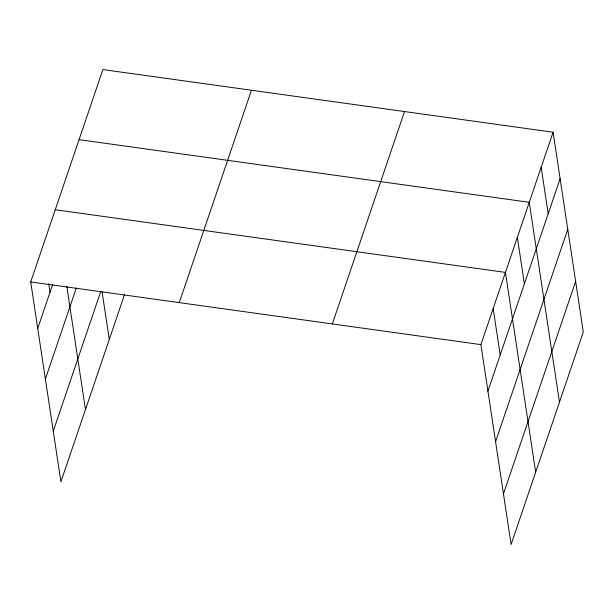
<?xml version="1.0" encoding="UTF-8"?>
<svg xmlns="http://www.w3.org/2000/svg" width="614" height="614" viewBox="0 0 614 614"><rect width="100%" height="100%" fill="white"/><g stroke="black" fill="none" stroke-linecap="round" stroke-linejoin="round"><path stroke-width="0.92" d="M124.55 294.551L60.916 481.775L30.7 281.949L102.883 69.566L553.084 132.225L583.3 332.051L511.117 544.434L480.9 344.615L553.084 132.225M37.73 328.421L52.758 284.19M45.382 379.03L76.336 287.951M53.264 431.166L100.711 291.566M179.265 302.633L251.448 90.243M332.335 323.931L404.511 111.548M487.93 391.08L560.106 178.697M495.582 441.689L567.758 229.306M503.465 493.825L575.648 281.442M79.06 139.654L529.26 202.313L559.477 402.132M55.245 209.742L505.437 272.401L535.661 472.22M30.7 281.949L480.9 344.615M541.172 167.269L548.195 213.741M517.349 237.357L524.379 283.829M493.172 308.504L500.195 354.976M102.054 291.681L109.284 339.473M66.803 286.201L85.461 409.561M48.706 283.783L49.995 292.318"/></g></svg>
